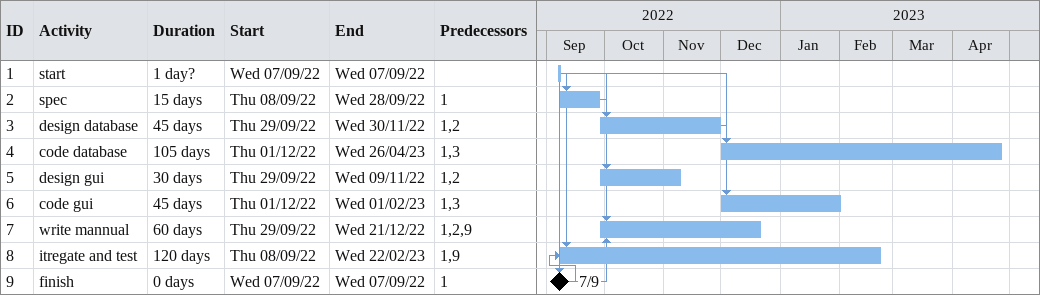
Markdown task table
| ID | Task | Duration | Start | Finish | Predecessors |
|---|---|---|---|---|---|
| 1 | start | 1d? | 2022-09-07 | 2022-09-07 |  |
| 2 | spec | 15d | 2022-09-08 | 2022-09-28 | 1 |
| 3 | design database | 45d | 2022-09-29 | 2022-11-30 | 1, 2 |
| 4 | code database | 105d | 2022-12-01 | 2023-04-26 | 1, 3 |
| 5 | design gui | 30d | 2022-09-29 | 2022-11-09 | 1, 2 |
| 6 | code gui | 45d | 2022-12-01 | 2023-02-01 | 1, 3 |
| 7 | write mannual | 60d | 2022-09-29 | 2022-12-21 | 1, 2, 9 |
| 8 | itregate and test | 120d | 2022-09-08 | 2023-02-22 | 1, 9 |
| 9 | finish | 0d | 2022-09-07 | 2022-09-07 | 1 |
